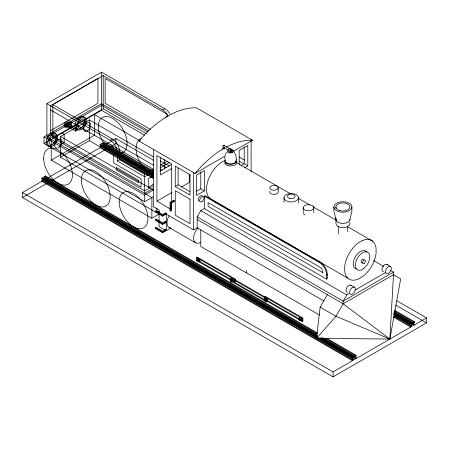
<?xml version="1.0" encoding="UTF-8"?>
<svg xmlns="http://www.w3.org/2000/svg" width="449" height="449" viewBox="0 0 449 449"><rect width="100%" height="100%" fill="white"/><g stroke="black" fill="none" stroke-linecap="round" stroke-linejoin="round"><path stroke-width="0.67" d="M327.321 294.656L320.131 307.11L316.539 338.249L389.878 339.079L393.476 274.732L393.476 272.083L390.45 270.337M224.797 157.01L225.101 160.422M236.37 159.266L235.888 155.101L233.991 151.605M349.698 220.392L351.909 211.058L351.881 206.922A9.014 5.242 -0.4 0 0 338.366 202.443A9.014 5.242 -0.4 0 0 338.366 211.518A9.014 5.242 -0.4 0 0 351.881 206.922M225.123 155.315L226.335 152.34M323.69 300.864L197.178 227.823L197.173 216.873L200.77 210.648L204.362 208.572L326.603 279.143L327.321 278.728L327.321 274.575A10.001 5.775 60 0 0 320.131 262.121L205.086 195.702L204.362 196.118L204.362 208.572M349.131 293.534L346.735 294.92L343.137 301.144L343.143 303.788L335.953 316.242L316.539 338.249M70.987 125.075L71.335 124.592A3.71 2.144 0 0 0 68.074 121.903A3.71 2.144 0 0 0 64.05 124.227A3.71 2.144 0 0 0 68.708 126.107L69.544 125.905L77.099 130.266L77.099 128.605L70.987 125.075L70.987 126.736L71.335 126.253A3.71 2.144 0 0 0 67.748 123.554L66.789 123.627A3.71 2.144 0 0 0 64.162 126.253A3.71 2.144 0 0 0 68.708 127.769L69.606 127.555M224.668 147.536C223.305 148.692 221.733 144.668 223.759 145.268L229.478 148.568M222.889 148.249A1.016 0.584 0 0 0 223.074 148.95L224.483 148.108A1.016 0.584 0 0 0 224.276 148.018M159.069 214.122L151.874 218.276L151.874 197.515L46.898 136.906L46.898 103.697L101.547 72.143L164.822 108.675A10.001 5.775 60 0 1 169.941 114.024M153.075 186.032L144.685 190.876L52.87 137.865L52.87 104.651L103.203 75.595L162.661 109.921A10.001 5.775 60 0 1 167.786 115.27M50.49 130.681L97.949 103.281L97.949 78.373L50.49 105.773L50.49 134.829L141.093 187.138L141.093 178.837L113.765 163.06L113.737 149.983A4.905 2.829 60 0 0 110.695 144.718L110.084 144.325M153.075 196.825L144.685 201.668L44.019 143.551L44.019 136.906L101.547 103.697L148.844 131.007M46.898 136.906L101.547 105.358L147.704 132.006M52.87 137.865L103.203 108.804L146.251 133.656M44.019 143.551L101.547 110.336L144.6 135.194M197.178 227.823L193.581 229.899L166.259 214.122L162.661 216.199L60.559 157.251L60.559 136.49L89.323 119.889L153.552 156.97M77.099 128.605L75.657 129.435L75.657 131.097L77.099 130.266M60.559 144.797L64.156 142.72L64.156 134.414L61.996 133.173M51.214 139.398L51.214 160.153L94.352 135.244L94.352 114.489L139.835 140.75M60.559 157.251L89.323 140.644L153.552 177.731M352.487 359.834L352.487 360.665L41.864 181.329L41.864 180.498L352.487 359.834L353.385 359.318L353.385 357.657L352.487 358.173L41.864 178.837L41.864 178.006L45.461 175.929L317.275 332.861M153.496 176.036L100.105 145.212L100.105 144.382L103.702 142.305L153.429 171.013M41.864 178.837L42.762 178.315L316.988 336.638M316.966 336.211L44.563 178.938L44.563 177.276L45.461 176.76L317.258 333.68M100.105 145.212L101.003 144.69L153.182 174.813M153.16 174.386L102.804 145.313L102.804 143.652L103.702 143.136L153.451 171.855M46.898 103.697L110.173 140.228L112.329 138.982A10.001 5.775 60 0 1 119.518 151.436L119.518 159.737L144.685 174.268L153.075 169.425M162.661 109.921L164.822 108.675M41.864 180.498L45.461 178.421L317.258 335.341M153.451 173.516L103.702 144.797L100.105 146.868L100.105 147.699L45.461 179.252L45.461 178.421M396.821 300.74L426.55 317.903L426.55 322.887L333.074 376.857L22.45 197.515L22.45 192.537L41.864 181.329M103.702 144.797L103.702 145.628L115.926 138.567L153.541 160.282M22.45 197.515L115.926 143.551L153.541 165.266M153.496 171.675L144.685 176.76L117.363 160.983L117.363 152.682L119.518 151.436M225.297 155.96L195.018 173.437L138.932 141.059L140.144 140.357M117.363 160.983L119.518 159.737M160.265 165.271L167.455 161.124M159.844 168.01L169.542 162.409M159.895 171.153L171.815 164.267M153.62 175.755L148.282 178.837L148.282 187.138L153.62 184.056M171.832 168.409L160.506 174.953L160.506 157.661M153.176 188.462L144.685 193.367L144.685 174.268M44.019 136.906L144.685 195.023L153.165 190.129M189.029 176.07L190.224 175.374M233.166 151.414L252.54 140.228L196.46 107.844A86.433 49.901 -60 0 0 138.932 141.059M175.245 186.515L189.989 195.023L189.989 174.683L175.245 166.175L175.245 186.515L178.124 184.853L189.916 191.661M156.909 201.174L171.653 209.683L171.653 164.098L156.909 155.59L156.909 201.174L171.888 192.526M181.48 186.992L189.265 182.496L189.265 174.274M173.449 200.175L174.347 200.692L174.347 201.522L171.473 203.184L171.473 210.66L170.749 211.075L170.031 210.66L170.031 202.353L173.628 200.276L173.628 201.107M156.19 211.631L155.472 212.046L155.472 211.215L156.19 210.8L162.661 214.538L165.541 212.877L166.259 213.292L166.259 230.73M170.031 202.353L170.749 202.768L174.347 200.692M156.909 212.877L159.305 211.49M196.252 191.409L200.77 188.799L204.362 190.876L204.362 170.53L196.46 175.099L196.46 195.438L204.362 190.876M240.939 165.608L243.914 163.891L239.199 161.169M244.351 167.786L247.803 165.793L247.803 145.454L239.177 150.437L239.177 164.463M155.472 219.516L156.19 219.101L162.661 222.839L165.541 221.177L166.259 221.593L162.661 223.669L155.472 219.516L155.472 220.347L162.661 224.5L166.259 222.423M155.472 211.215L162.661 215.368L166.259 213.292M155.472 227.823L156.19 227.407L162.661 231.14L165.541 229.484L166.259 229.899L162.661 231.97L155.472 227.823L155.472 228.653L162.661 232.801L171.108 227.924M155.472 228.653L156.19 228.238M302.867 321.007L265.477 299.421L264.758 299.837L264.758 296.929L265.477 296.514L302.867 318.1L302.867 321.007L302.149 321.422L196.51 260.431L196.51 257.524L197.229 257.109L235.113 278.981L235.113 281.888L234.395 282.303L234.395 279.396L235.113 278.981M197.987 259.185L198.542 259.511A1.527 0.881 60 0 1 199.148 261.778A1.527 0.881 60 0 1 197.38 260.757A1.527 0.881 60 0 1 197.987 259.185L198.986 258.893L302.149 318.515L302.867 318.1M196.51 260.431L197.229 260.016L235.113 281.888M198.542 259.511L199.266 259.095A1.527 0.881 60 0 1 199.867 261.363A1.527 0.881 60 0 1 198.099 260.341A1.527 0.881 60 0 1 198.705 258.77L196.51 257.524M230.803 278.156L231.521 277.74L231.521 280.642L230.803 281.057L230.803 278.156L266.919 299.006L267.638 298.591L267.638 301.492L266.919 301.908L230.803 281.057M204.362 196.118L319.413 262.536L320.131 262.121M326.603 279.143L326.603 274.99L327.321 274.575M355.125 290.076L385.685 272.431M393.476 272.083L343.137 301.144L197.173 216.873M197.173 219.522L343.143 303.788L393.476 274.732M318.515 337.727L352.487 357.342L356.085 355.266L356.085 356.096L355.187 356.618L322.427 337.704M393.818 313.952L410.728 323.718L414.326 321.641L414.326 322.472L413.428 322.988L394.62 312.134M393.745 314.738L410.728 324.548L411.632 324.026L411.632 325.688L410.728 326.21L393.745 316.399M319.997 337.962L355.187 358.28L356.085 357.758L356.085 358.588L320.289 337.923M394.014 313.441L413.428 324.649L414.326 324.133L414.326 324.964L393.7 313.054M22.45 192.537L333.074 371.873L426.55 317.903M224.483 148.142L223.782 148.529A86.433 49.901 -60 0 0 195.018 173.437M230.505 148.855A1.392 0.859 -63.4 0 0 229.49 148.417A1.392 0.859 -63.4 0 0 228.558 149.921L228.614 151.554L230.045 152.273L231.521 151.459M226.318 147.177L228.766 145.886A86.433 49.901 -60 0 1 252.54 140.228M387.824 338.759L389.878 339.079L400.665 278.885L393.049 274.485M231.19 149.562L232.908 150.55M223.798 147.637L229.012 150.651M230.174 151.319L231.914 152.323M239.255 157.049L244.559 160.113M247.803 165.793L244.211 163.722L244.211 146.885M236.64 162.701L290.531 193.811M298.4 198.357L309.905 204.997M312.931 206.748L335.942 220.032M347.447 226.672L372.878 241.354M386.881 264.41L390.478 266.487A4.069 2.346 -60 0 1 389.188 272.784A4.069 2.346 -60 0 1 385.663 270.753A4.069 2.346 -60 0 1 390.478 266.487M150.437 129.435L105.139 103.281L105.139 78.373L165.344 113.165A4.905 2.829 60 0 1 167.954 116.667M373.529 260.566L383.822 266.51M160.22 160.821L169.312 166.068M160.214 164.138L166.282 167.64M83.57 120.719L85.725 121.96M52.87 104.651L112.329 138.982M160.214 169.121L162.033 170.171M395.608 305.023L426.55 322.887M347.919 278.217L209.863 198.509A22.371 12.914 -60 0 1 208.589 179.005A22.371 12.914 -60 0 1 224.292 160.826M50.49 109.921L153.176 169.206M83.576 129.233L85.731 130.479M394.912 310.433L414.326 321.641M350.927 285.166L354.519 287.242A4.069 2.346 -60 0 1 353.234 293.545A4.069 2.346 -60 0 1 349.709 291.513A4.069 2.346 -60 0 1 354.519 287.242M394.306 310.916L414.326 322.472M102.804 143.652L153.16 172.725M394.306 312.571L414.326 324.133M103.702 145.628L153.451 174.347M322.87 272.683L208.095 206.417L208.095 202.578L319.918 267.172A4.715 2.722 60 0 1 322.842 272.234L322.87 272.947M394.037 313.873L411.632 324.026M100.105 144.382L153.435 175.166M75.657 131.097L69.544 127.567L69.544 125.905M153.182 176.474L101.003 146.352L101.003 144.69M394.037 315.529L411.632 325.688M100.105 147.699L153.496 178.522M393.745 317.23L410.728 327.04L410.728 326.21M200.77 210.648L346.735 294.92M60.559 136.49L153.272 190.022M320.131 307.11L335.953 316.242L389.878 339.079L343.143 303.788M169.082 227.497L195.685 242.853M51.214 160.153L151.874 218.276M319.419 315.002L200.77 246.501L200.77 229.899M164.951 229.972L159.069 226.577L159.069 209.969L153.317 206.647L153.317 149.36M198.705 258.77L199.266 259.095M326.979 338.462L356.085 355.266M325.143 338.232L356.085 356.096M44.563 177.276L316.966 334.55M321.501 337.794L356.085 357.758M45.461 179.252L317.258 336.172M319.413 338.041L353.385 357.657M41.864 178.006L316.697 336.677M353.385 359.318L42.762 179.976L42.762 178.315M223.759 145.268L224.483 146.048M336.2 220.448L333.888 211.137L333.86 207M231.987 150.645L231.937 149.568A1.392 0.859 -63.4 0 0 230.921 149.135A1.392 0.859 -63.4 0 0 229.989 150.639L230.045 152.273M347.717 226.285L347.756 231.886M338.265 226.324L338.31 232.627M335.891 206.989L335.903 208.37M335.953 218.023L335.987 223.535A6.988 4.063 -0.4 0 0 343.889 227.531A6.988 4.063 -0.4 0 0 349.726 222.429M313.767 207.696A5.281 3.07 -0.4 0 1 305.848 210.385A5.281 3.07 -0.4 0 1 305.848 205.07A5.281 3.07 -0.4 0 1 313.767 207.696L313.8 212.658M303.21 207.741L303.238 212.703M298.473 197.723A7.246 4.215 -0.4 0 1 287.607 201.416A7.246 4.215 -0.4 0 1 287.607 194.12A7.246 4.215 -0.4 0 1 298.473 197.723L298.506 202.869M283.987 197.785L284.015 202.286M278.167 187.772A4.193 2.436 -0.4 0 1 271.881 189.91A4.193 2.436 -0.4 0 1 271.881 185.69A4.193 2.436 -0.4 0 1 278.167 187.772L278.189 191.908A4.193 2.436 -0.4 0 1 273.452 194.344A4.193 2.436 -0.4 0 1 269.95 191.313M413.428 322.988L413.428 324.649M410.728 323.718L410.728 324.548M355.187 356.618L355.187 358.28M352.487 357.342L352.487 358.173M333.074 371.873L333.074 376.857M302.149 318.515L302.149 321.422M266.919 299.006L266.919 301.908M265.477 296.514L265.477 299.421M251.103 139.398L251.103 171.535M246.394 270.421L246.394 272.913M223.074 146.89L223.074 148.95M200.77 171.967L200.77 188.799M197.229 257.109L197.229 260.016M193.581 172.607L193.581 229.899M178.124 168.021L178.124 184.853M170.749 202.768L170.749 211.075M165.541 212.877L165.541 213.707M165.541 229.484L165.541 230.315M162.661 215.368L162.661 216.199M162.661 223.669L162.661 224.5M162.661 231.97L162.661 232.801M156.909 208.033L156.909 211.49M144.685 195.023L144.685 201.668M115.926 138.567L115.926 143.551M103.702 142.305L103.702 143.136M103.203 75.595L103.203 108.804M101.547 72.143L101.547 110.336M89.323 119.889L89.323 140.644M45.461 175.929L45.461 176.76M356.231 268.957A10.17 5.871 -60 0 1 355.58 256.401A10.17 5.871 -60 0 1 366.653 252.08M362.186 262.85A2.032 1.173 -60 0 1 361.54 260.442A2.032 1.173 -60 0 1 363.943 259.797M304.787 214.869A5.281 3.07 -0.4 0 1 303.417 213.494M338.939 233.996A4.726 2.75 -0.4 0 1 338.467 233.334M349.939 219.342A6.988 4.063 -0.4 0 1 342.952 223.434A6.988 4.063 -0.4 0 1 335.964 219.398M199.334 201.18A3.053 1.762 -60 0 1 199.098 197.178A3.053 1.762 -60 0 1 202.493 196.55M165.181 117.935A3.053 1.762 -60 0 1 167.337 116.689M236.679 161.735A6.101 3.205 -2.4 0 1 231.538 165.883A6.101 3.205 -2.4 0 1 224.68 162.892M236.011 159.356A6.101 3.205 -2.4 0 1 231.471 164.261A6.101 3.205 -2.4 0 1 224.831 160.433M236.045 160.961A5.337 2.806 -2.4 0 1 229.983 163.907A5.337 2.806 -2.4 0 1 225.566 160.518M231.841 149.949A3.053 1.6 -2.4 0 1 232.79 152.228A3.053 1.6 -2.4 0 1 228.328 152.66A3.053 1.6 -2.4 0 1 228.159 150.303M235.776 160.86A5.074 2.666 -2.4 0 1 235.596 161.55M227.099 162.981A5.074 2.666 -2.4 0 1 226.296 162.448M229.007 149.382A1.016 0.629 -63.4 0 1 229.153 149.163M229.512 148.849A1.016 0.629 -63.4 0 1 229.697 148.776M230.489 151.324A1.016 0.629 -63.4 0 1 230.752 149.702A1.016 0.629 -63.4 0 1 231.684 150.269M319.413 262.536A10.001 5.775 60 0 1 326.603 274.99M200.77 242.353A10.17 5.871 -60 0 1 193.721 239.738A10.17 5.871 -60 0 1 198.02 227.969M383.412 271.639A4.069 2.346 -60 0 1 382.812 266.757A4.069 2.346 -60 0 1 387.341 264.831M153.558 174.846A20.34 11.741 60 0 1 137.489 156.572A20.34 11.741 60 0 1 141.384 138.702M164.059 159.361A20.34 11.741 60 0 1 164.328 169.15M347.453 292.394A4.069 2.346 -60 0 1 346.858 287.517A4.069 2.346 -60 0 1 351.382 285.592M110.173 140.228A10.001 5.775 60 0 1 117.363 152.682M170.569 227.952A10.17 5.871 -60 0 1 169.082 215.75M362.349 240.535L358.218 242.954A22.371 12.914 -60 0 0 344.703 266.594L344.731 271.348A22.371 12.914 -60 0 0 358.448 279.037L362.579 276.618A22.371 12.914 -60 0 0 376.099 252.978L376.066 248.224A22.371 12.914 -60 0 0 362.349 240.535M69.168 123.217L68.753 123.032A2.009 1.156 0 0 0 65.75 123.935A2.009 1.156 0 0 0 68.439 125.125A2.009 1.156 0 0 0 69.168 123.217M189.989 199.176L175.245 190.668L175.245 215.161L189.989 223.669L189.989 199.176M138.578 180.285L116.285 167.415L116.285 169.913L138.578 182.782L138.578 180.285M363.752 268.53A10.17 5.871 -60 0 0 368.101 252.54A10.17 5.871 -60 0 0 355.816 262.02A10.17 5.871 -60 0 0 363.752 268.53M364.364 263.249A2.032 1.173 -60 0 0 365.009 260.1A2.032 1.173 -60 0 0 362.607 262.233A2.032 1.173 -60 0 0 364.364 263.249M339.382 210.491A6.976 4.058 -0.4 0 0 349.85 206.933A6.976 4.058 -0.4 0 0 339.382 203.464A6.976 4.058 -0.4 0 0 339.382 210.491M87.353 130.979A5.085 2.935 -60 0 0 90.182 122.942A5.085 2.935 -60 0 0 83.963 126.91A5.085 2.935 -60 0 0 87.353 130.979M81.6 127.662A5.085 2.935 -60 0 0 84.429 119.619A5.085 2.935 -60 0 0 78.21 123.587A5.085 2.935 -60 0 0 81.6 127.662M81.673 129.29A7.133 4.12 -60 0 0 85.641 118.008A7.133 4.12 -60 0 0 76.914 123.57A7.133 4.12 -60 0 0 81.673 129.29M53.953 145.1A7.133 4.12 -60 0 0 56.215 134.049A7.133 4.12 -60 0 0 47.774 141.536A7.133 4.12 -60 0 0 53.953 145.1M52.516 144.269A7.133 4.12 -60 0 0 54.778 133.218A7.133 4.12 -60 0 0 46.337 140.705A7.133 4.12 -60 0 0 52.516 144.269M80.236 128.459A7.133 4.12 -60 0 0 84.204 117.178A7.133 4.12 -60 0 0 75.477 122.74A7.133 4.12 -60 0 0 80.236 128.459M289.33 198.335A3.788 2.206 -0.4 0 0 295.01 196.404A3.788 2.206 -0.4 0 0 289.33 194.518A3.788 2.206 -0.4 0 0 289.33 198.335M202.409 201.315A3.053 1.762 -60 0 0 203.375 196.589A3.053 1.762 -60 0 0 199.766 199.788A3.053 1.762 -60 0 0 202.409 201.315M231.308 279.918A1.527 0.881 60 0 0 233.11 281.54A1.527 0.881 60 0 0 232.649 279.183A1.527 0.881 60 0 0 231.308 279.918M230.23 280.541A1.527 0.881 60 0 0 232.032 282.163A1.527 0.881 60 0 0 231.572 279.806A1.527 0.881 60 0 0 230.23 280.541M264.657 299.045A1.527 0.881 60 0 0 266.274 301.055A1.527 0.881 60 0 0 266.274 298.899A1.527 0.881 60 0 0 264.657 299.045M263.939 299.455A1.527 0.881 60 0 0 265.555 301.47A1.527 0.881 60 0 0 265.555 299.315A1.527 0.881 60 0 0 263.939 299.455M299.505 318.386A1.527 0.881 60 0 0 301.122 320.401A1.527 0.881 60 0 0 301.122 318.24A1.527 0.881 60 0 0 299.505 318.386M298.787 318.801A1.527 0.881 60 0 0 300.403 320.816A1.527 0.881 60 0 0 300.403 318.655A1.527 0.881 60 0 0 298.787 318.801M59.33 147.019A5.085 2.935 -60 0 0 60.946 139.145A5.085 2.935 -60 0 0 54.93 144.477A5.085 2.935 -60 0 0 59.33 147.019M98.309 126.736A20.34 11.741 60 0 0 119.877 153.569A20.34 11.741 60 0 0 119.877 124.811A20.34 11.741 60 0 0 98.309 126.736M119.159 201.876A20.34 11.741 60 0 0 140.733 228.709A20.34 11.741 60 0 0 140.733 199.951A20.34 11.741 60 0 0 119.159 201.876M81.409 180.083A20.34 11.741 60 0 0 102.984 206.916A20.34 11.741 60 0 0 102.984 178.152A20.34 11.741 60 0 0 81.409 180.083M43.66 158.284A20.34 11.741 60 0 0 65.234 185.123A20.34 11.741 60 0 0 65.234 156.359A20.34 11.741 60 0 0 43.66 158.284M66.744 126.702A2.009 1.156 0 0 0 69.758 125.698A2.009 1.156 0 0 0 66.744 124.693A2.009 1.156 0 0 0 66.744 126.702M53.583 143.702A5.085 2.935 -60 0 0 55.193 135.823A5.085 2.935 -60 0 0 49.177 141.16A5.085 2.935 -60 0 0 53.583 143.702M232.425 152.256A1.016 0.584 -60 0 0 233.025 150.651A1.016 0.584 -60 0 0 231.779 151.397A1.016 0.584 -60 0 0 232.425 152.256"/></g></svg>
